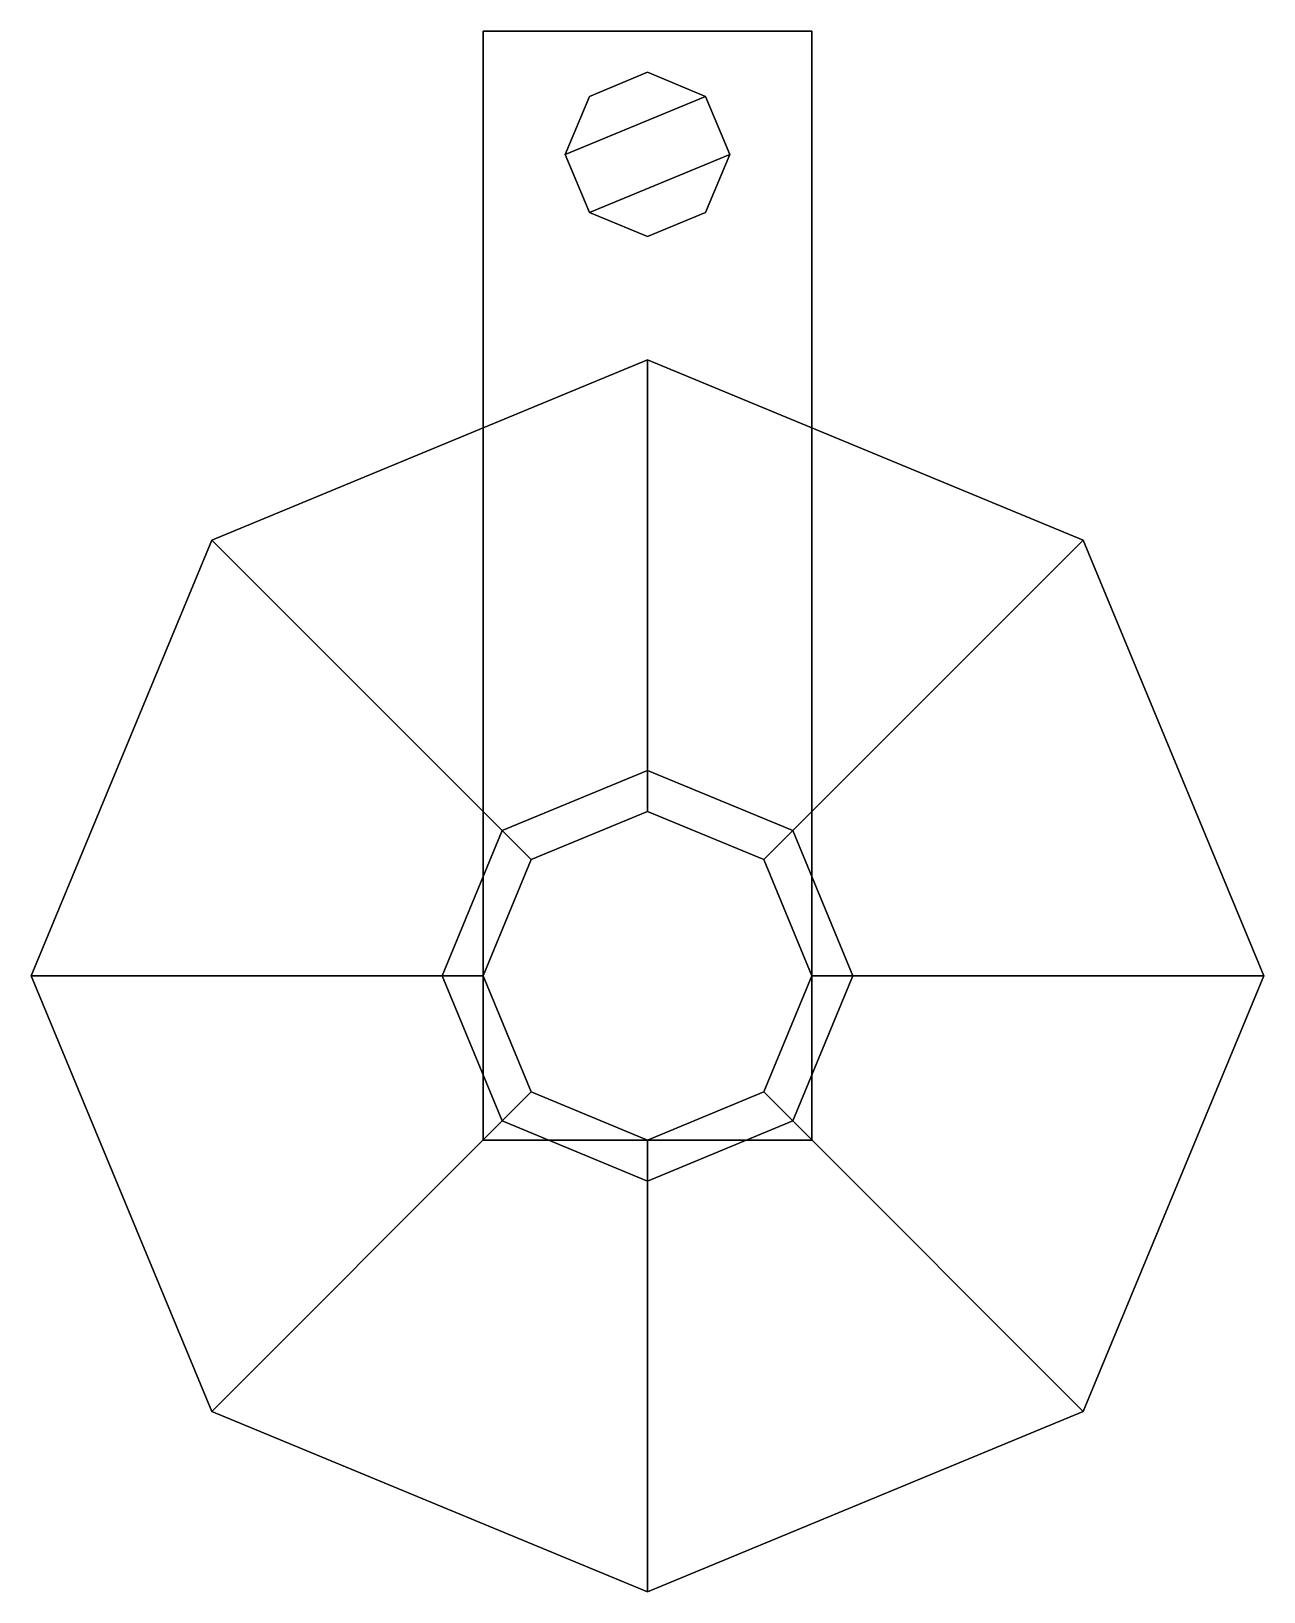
# Model space of a CAD drawing. Extents: x -1.51 to 1.51, y -0.88 to 2.26.
# Drawn here: x -1.51 to -1.21, y -0.88 to -0.5 of the extents above.
import ezdxf

# ---------------------------------------------------------------- set-up
doc = ezdxf.new("R2010")
doc.units = 0
doc.layers.add('OUTRIGGERS', color=5, linetype='CONTINUOUS')

msp = doc.modelspace()

# ---------------------------------------------------------------- linework, layer by layer
at = {"layer": 'OUTRIGGERS'}
for points in [[(-1.32, -0.77, 0.24), (-1.32, -0.5, 0.24), (-1.4, -0.5, 0.24), (-1.4, -0.77, 0.24)], [(-1.4, -0.77, 0.22), (-1.4, -0.5, 0.22), (-1.32, -0.5, 0.22), (-1.32, -0.77, 0.22)], [(-1.32, -0.5, 0.24), (-1.32, -0.5, 0.22), (-1.4, -0.5, 0.22), (-1.4, -0.5, 0.24)], [(-1.4, -0.5, 0.24), (-1.4, -0.5, 0.22), (-1.4, -0.77, 0.22), (-1.4, -0.77, 0.24)], [(-1.32, -0.77, 0.22), (-1.32, -0.5, 0.22), (-1.32, -0.5, 0.24), (-1.32, -0.77, 0.24)], [(-1.38, -0.53, 0.36), (-1.34586, -0.51586, 0.36), (-1.36, -0.51, 0.36), (-1.37414, -0.51586, 0.36)], [(-1.36, -0.51, 0.24), (-1.37414, -0.51586, 0.24), (-1.37414, -0.51586, 0.36), (-1.36, -0.51, 0.36)], [(-1.34586, -0.51586, 0.24), (-1.36, -0.51, 0.24), (-1.36, -0.51, 0.36), (-1.34586, -0.51586, 0.36)], [(-1.37414, -0.51586, 0.24), (-1.38, -0.53, 0.24), (-1.38, -0.53, 0.36), (-1.37414, -0.51586, 0.36)], [(-1.37414, -0.54414, 0.36), (-1.34, -0.53, 0.36), (-1.34586, -0.51586, 0.36), (-1.38, -0.53, 0.36)], [(-1.34, -0.53, 0.24), (-1.34586, -0.51586, 0.24), (-1.34586, -0.51586, 0.36), (-1.34, -0.53, 0.36)], [(-1.38, -0.53, 0.24), (-1.37414, -0.54414, 0.24), (-1.37414, -0.54414, 0.36), (-1.38, -0.53, 0.36)], [(-1.36, -0.55, 0.36), (-1.34586, -0.54414, 0.36), (-1.34, -0.53, 0.36), (-1.37414, -0.54414, 0.36)], [(-1.34586, -0.54414, 0.24), (-1.34, -0.53, 0.24), (-1.34, -0.53, 0.36), (-1.34586, -0.54414, 0.36)], [(-1.37414, -0.54414, 0.24), (-1.36, -0.55, 0.24), (-1.36, -0.55, 0.36), (-1.37414, -0.54414, 0.36)], [(-1.36, -0.55, 0.24), (-1.34586, -0.54414, 0.24), (-1.34586, -0.54414, 0.36), (-1.36, -0.55, 0.36)], [(-1.36, -0.58, -0.59), (-1.46607, -0.62393, -0.59), (-1.39536, -0.69464, -0.59), (-1.36, -0.68, -0.59)], [(-1.36, -0.58, -0.61), (-1.46607, -0.62393, -0.61), (-1.46607, -0.62393, -0.59), (-1.36, -0.58, -0.59)], [(-1.25393, -0.62393, -0.59), (-1.36, -0.58, -0.59), (-1.36, -0.68, -0.59), (-1.32464, -0.69464, -0.59)], [(-1.25393, -0.62393, -0.61), (-1.36, -0.58, -0.61), (-1.36, -0.58, -0.59), (-1.25393, -0.62393, -0.59)], [(-1.46607, -0.62393, -0.59), (-1.51, -0.73, -0.59), (-1.41, -0.73, -0.59), (-1.39536, -0.69464, -0.59)], [(-1.46607, -0.62393, -0.61), (-1.51, -0.73, -0.61), (-1.51, -0.73, -0.59), (-1.46607, -0.62393, -0.59)], [(-1.21, -0.73, -0.59), (-1.25393, -0.62393, -0.59), (-1.32464, -0.69464, -0.59), (-1.31, -0.73, -0.59)], [(-1.21, -0.73, -0.61), (-1.25393, -0.62393, -0.61), (-1.25393, -0.62393, -0.59), (-1.21, -0.73, -0.59)], [(-1.36, -0.68, -0.54), (-1.39536, -0.69464, -0.54), (-1.38828, -0.70172, -0.54), (-1.36, -0.69, -0.54)], [(-1.36, -0.68, -0.59), (-1.39536, -0.69464, -0.59), (-1.39536, -0.69464, -0.54), (-1.36, -0.68, -0.54)], [(-1.32464, -0.69464, -0.54), (-1.36, -0.68, -0.54), (-1.36, -0.69, -0.54), (-1.33172, -0.70172, -0.54)], [(-1.32464, -0.69464, -0.59), (-1.36, -0.68, -0.59), (-1.36, -0.68, -0.54), (-1.32464, -0.69464, -0.54)], [(-1.36, -0.69, -0.54), (-1.38828, -0.70172, -0.54), (-1.38828, -0.70172, 0.22), (-1.36, -0.69, 0.22)], [(-1.33172, -0.70172, -0.54), (-1.36, -0.69, -0.54), (-1.36, -0.69, 0.22), (-1.33172, -0.70172, 0.22)], [(-1.39536, -0.69464, -0.54), (-1.41, -0.73, -0.54), (-1.4, -0.73, -0.54), (-1.38828, -0.70172, -0.54)], [(-1.39536, -0.69464, -0.59), (-1.41, -0.73, -0.59), (-1.41, -0.73, -0.54), (-1.39536, -0.69464, -0.54)], [(-1.31, -0.73, -0.54), (-1.32464, -0.69464, -0.54), (-1.33172, -0.70172, -0.54), (-1.32, -0.73, -0.54)], [(-1.31, -0.73, -0.59), (-1.32464, -0.69464, -0.59), (-1.32464, -0.69464, -0.54), (-1.31, -0.73, -0.54)], [(-1.38828, -0.70172, -0.54), (-1.4, -0.73, -0.54), (-1.4, -0.73, 0.22), (-1.38828, -0.70172, 0.22)], [(-1.32, -0.73, -0.54), (-1.33172, -0.70172, -0.54), (-1.33172, -0.70172, 0.22), (-1.32, -0.73, 0.22)], [(-1.51, -0.73, -0.59), (-1.46607, -0.83607, -0.59), (-1.39536, -0.76536, -0.59), (-1.41, -0.73, -0.59)], [(-1.51, -0.73, -0.61), (-1.46607, -0.83607, -0.61), (-1.46607, -0.83607, -0.59), (-1.51, -0.73, -0.59)], [(-1.41, -0.73, -0.54), (-1.39536, -0.76536, -0.54), (-1.38828, -0.75828, -0.54), (-1.4, -0.73, -0.54)], [(-1.41, -0.73, -0.59), (-1.39536, -0.76536, -0.59), (-1.39536, -0.76536, -0.54), (-1.41, -0.73, -0.54)], [(-1.4, -0.73, -0.54), (-1.38828, -0.75828, -0.54), (-1.38828, -0.75828, 0.22), (-1.4, -0.73, 0.22)], [(-1.33172, -0.75828, -0.54), (-1.32, -0.73, -0.54), (-1.32, -0.73, 0.22), (-1.33172, -0.75828, 0.22)], [(-1.32464, -0.76536, -0.54), (-1.31, -0.73, -0.54), (-1.32, -0.73, -0.54), (-1.33172, -0.75828, -0.54)], [(-1.25393, -0.83607, -0.59), (-1.21, -0.73, -0.59), (-1.31, -0.73, -0.59), (-1.32464, -0.76536, -0.59)], [(-1.32464, -0.76536, -0.59), (-1.31, -0.73, -0.59), (-1.31, -0.73, -0.54), (-1.32464, -0.76536, -0.54)], [(-1.25393, -0.83607, -0.61), (-1.21, -0.73, -0.61), (-1.21, -0.73, -0.59), (-1.25393, -0.83607, -0.59)], [(-1.39536, -0.76536, -0.54), (-1.36, -0.78, -0.54), (-1.36, -0.77, -0.54), (-1.38828, -0.75828, -0.54)], [(-1.38828, -0.75828, -0.54), (-1.36, -0.77, -0.54), (-1.36, -0.77, 0.22), (-1.38828, -0.75828, 0.22)], [(-1.36, -0.77, -0.54), (-1.33172, -0.75828, -0.54), (-1.33172, -0.75828, 0.22), (-1.36, -0.77, 0.22)], [(-1.36, -0.78, -0.54), (-1.32464, -0.76536, -0.54), (-1.33172, -0.75828, -0.54), (-1.36, -0.77, -0.54)], [(-1.46607, -0.83607, -0.59), (-1.36, -0.88, -0.59), (-1.36, -0.78, -0.59), (-1.39536, -0.76536, -0.59)], [(-1.39536, -0.76536, -0.59), (-1.36, -0.78, -0.59), (-1.36, -0.78, -0.54), (-1.39536, -0.76536, -0.54)], [(-1.36, -0.88, -0.59), (-1.25393, -0.83607, -0.59), (-1.32464, -0.76536, -0.59), (-1.36, -0.78, -0.59)], [(-1.36, -0.78, -0.59), (-1.32464, -0.76536, -0.59), (-1.32464, -0.76536, -0.54), (-1.36, -0.78, -0.54)], [(-1.4, -0.77, 0.24), (-1.4, -0.77, 0.22), (-1.32, -0.77, 0.22), (-1.32, -0.77, 0.24)], [(-1.46607, -0.83607, -0.61), (-1.36, -0.88, -0.61), (-1.36, -0.88, -0.59), (-1.46607, -0.83607, -0.59)], [(-1.36, -0.88, -0.61), (-1.25393, -0.83607, -0.61), (-1.25393, -0.83607, -0.59), (-1.36, -0.88, -0.59)]]:
    msp.add_3dface(points, dxfattribs=at)

doc.saveas('drawing.dxf')
